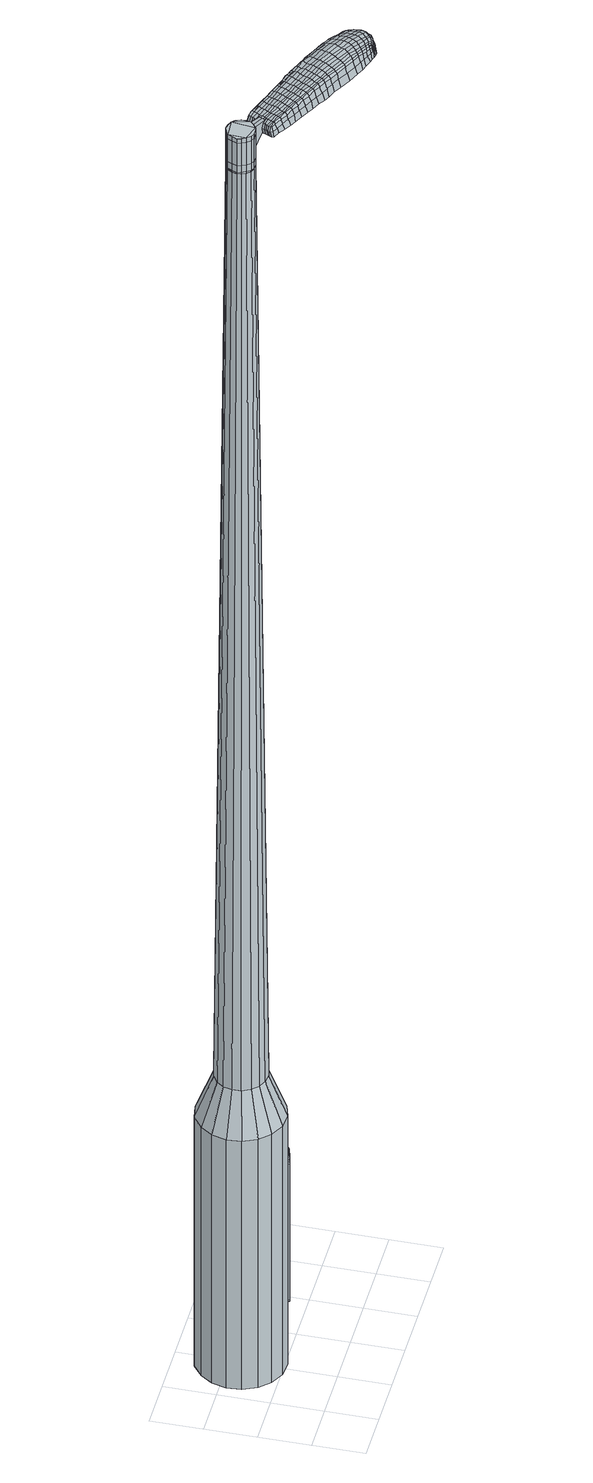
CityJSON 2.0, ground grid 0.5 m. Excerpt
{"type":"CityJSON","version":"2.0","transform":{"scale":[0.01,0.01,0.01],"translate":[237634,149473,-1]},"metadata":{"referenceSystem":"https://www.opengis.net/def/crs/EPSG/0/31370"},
"CityObjects":{
"object1":{"type":"GenericCityObject","attributes":{"cluster":996,"mean_distance_to_centroid":0.34,"new_centroid_x":237634.51,"new_centroid_y":149473.89,"mean_distance_to_camera":9.23,"H1":18.65,"H2":17.13,"Z_final":110.86,"cluster2":-1,"proj_x":237633.73,"proj_y":149475.52,"id_line":52232,"bearing_l":64.33,"distance":1.81,"orientation":"right","G_obj":334.33},"geometry":[{"type":"MultiSurface","lod":"2","boundaries":[[[0,1,2,3]],[[1,4,5,2]],[[4,6,7,5]],[[6,8,9,7]],[[8,10,11,9]],[[10,12,13,11]],[[12,14,15,13]],[[14,16,17,15]],[[16,18,19,17]],[[18,20,21,19]],[[20,22,23,21]],[[22,24,25,23]],[[24,26,27,25]],[[26,28,29,27]],[[28,30,31,29]],[[30,32,33,31]],[[32,34,35,33]],[[34,0,3,35]],[[36,37,38,39]],[[38,40,41,42]],[[41,43,42]],[[42,44,45,46]],[[45,47,46]],[[46,48,49,50]],[[49,51,50]],[[42,46,50,38]],[[50,52,39,38]],[[53,36,39]],[[2,5,7,35]],[[7,9,11,15]],[[11,13,15]],[[15,17,19,23]],[[19,21,23]],[[23,25,27,31]],[[27,29,31]],[[15,23,31,7]],[[31,33,35,7]],[[3,2,35]],[[1,0,54,55]],[[0,34,56,54]],[[34,32,57,56]],[[32,30,58,57]],[[30,28,59,58]],[[28,26,60,59]],[[26,24,61,60]],[[24,22,62,61]],[[22,20,63,62]],[[20,18,64,63]],[[18,16,65,64]],[[16,14,66,65]],[[14,12,67,66]],[[12,10,68,67]],[[10,8,69,68]],[[8,6,70,69]],[[6,4,71,70]],[[4,1,55,71]],[[55,54,72,73]],[[54,56,74,72]],[[56,57,75,74]],[[57,58,76,75]],[[58,59,77,76]],[[59,60,78,77]],[[60,61,79,78]],[[61,62,80,79]],[[62,63,81,80]],[[63,64,82,81]],[[64,65,83,82]],[[65,66,84,83]],[[66,67,85,84]],[[67,68,86,85]],[[68,69,87,86]],[[69,70,88,87]],[[70,71,89,88]],[[71,55,73,89]],[[90,91,92,73]],[[74,93,91,90]],[[94,95,93,74]],[[96,97,95,94]],[[98,99,97,96]],[[78,100,99,98]],[[101,102,100,78]],[[80,103,102,101]],[[104,105,103,80]],[[82,106,105,104]],[[107,108,106,82]],[[84,109,108,107]],[[85,110,109,84]],[[111,112,110,85]],[[113,114,112,111]],[[88,115,114,113]],[[89,116,115,88]],[[73,92,116,89]],[[117,118,119,120]],[[121,117,120,122]],[[123,121,122,124]],[[125,123,124,126]],[[127,125,126,128]],[[129,127,128,130]],[[131,129,130,132]],[[133,131,132,134]],[[135,133,134,136]],[[137,135,136,138]],[[139,137,138,140]],[[141,139,140,142]],[[143,141,142,144]],[[145,143,144,146]],[[147,145,146,148]],[[149,147,148,150]],[[72,90,73]],[[72,74,90]],[[75,94,74]],[[75,76,96,94]],[[76,77,98,96]],[[77,78,98]],[[79,101,78]],[[79,80,101]],[[81,104,80]],[[81,82,104]],[[83,107,82]],[[83,84,107]],[[86,111,85]],[[86,87,113,111]],[[87,88,113]],[[151,92,91]],[[152,114,115]],[[152,153,112,114]],[[153,110,112]],[[154,108,109]],[[154,106,108]],[[155,105,106]],[[155,103,105]],[[156,102,103]],[[156,100,102]],[[157,99,100]],[[157,158,97,99]],[[158,159,95,97]],[[159,93,95]],[[151,91,93]],[[39,52,149,160]],[[92,151,161,150]],[[53,39,160,118]],[[151,93,119,161]],[[36,53,118,117]],[[93,159,120,119]],[[37,36,117,121]],[[159,158,122,120]],[[38,37,121,123]],[[158,157,124,122]],[[40,38,123,125]],[[157,100,126,124]],[[41,40,125,127]],[[100,156,128,126]],[[43,41,127,129]],[[156,103,130,128]],[[42,43,129,131]],[[103,155,132,130]],[[44,42,131,133]],[[155,106,134,132]],[[45,44,133,135]],[[106,154,136,134]],[[47,45,135,137]],[[154,109,138,136]],[[46,47,137,139]],[[109,110,140,138]],[[48,46,139,141]],[[110,153,142,140]],[[49,48,141,143]],[[153,152,144,142]],[[51,49,143,145]],[[152,115,146,144]],[[50,51,145,147]],[[115,116,148,146]],[[52,50,147,149]],[[116,92,150,148]],[[149,150,162,163]],[[150,161,164,162]],[[161,119,165,164]],[[119,118,166,165]],[[118,160,167,166]],[[160,149,163,167]],[[168,169,170,171]],[[172,168,171,173]],[[168,172,174,175]],[[169,168,175,176]],[[177,178,179,180]],[[181,177,180,182]],[[177,181,183,184]],[[178,177,184,185]],[[186,187,188,189]],[[190,186,189,191]],[[186,190,192,193]],[[187,186,193,194]],[[195,196,197,198]],[[199,195,198,200]],[[195,199,201,202]],[[196,195,202,203]],[[204,205,206,207]],[[208,204,207,209]],[[204,208,210,211]],[[205,204,211,212]],[[213,214,215,216]],[[217,213,216,218]],[[213,217,219,220]],[[214,213,220,221]],[[222,223,224,225]],[[214,222,225,215]],[[222,214,221,226]],[[223,222,226,227]],[[228,229,230,231]],[[223,228,231,224]],[[228,223,227,232]],[[229,228,232,233]],[[234,172,173,235]],[[229,234,235,230]],[[234,229,233,236]],[[172,234,236,174]],[[237,238,239,240]],[[241,237,240,242]],[[237,241,243,244]],[[238,237,244,245]],[[246,247,248,249]],[[238,246,249,239]],[[246,238,245,250]],[[247,246,250,251]],[[252,253,254,255]],[[247,252,255,248]],[[252,247,251,256]],[[253,252,256,257]],[[258,259,260,261]],[[253,258,261,254]],[[258,253,257,262]],[[259,258,262,263]],[[264,169,176,265]],[[259,264,265,260]],[[264,259,263,266]],[[169,264,266,170]],[[267,268,269,270]],[[271,267,270,272]],[[267,271,273,274]],[[268,267,274,275]],[[276,277,278,279]],[[268,276,279,269]],[[276,268,275,280]],[[277,276,280,281]],[[282,283,284,285]],[[277,282,285,278]],[[282,277,281,286]],[[283,282,286,287]],[[288,181,182,289]],[[283,288,289,284]],[[288,283,287,290]],[[181,288,290,183]],[[291,292,293,294]],[[295,291,294,296]],[[291,295,297,298]],[[292,291,298,299]],[[300,301,302,303]],[[292,300,303,293]],[[300,292,299,304]],[[301,300,304,305]],[[306,307,308,309]],[[301,306,309,302]],[[306,301,305,310]],[[307,306,310,311]],[[312,313,314,315]],[[307,312,315,308]],[[312,307,311,316]],[[313,312,316,317]],[[318,178,185,319]],[[313,318,319,314]],[[318,313,317,320]],[[178,318,320,179]],[[321,207,206,322]],[[323,321,322,324]],[[321,323,325,326]],[[207,321,326,209]],[[327,323,324,328]],[[329,327,328,330]],[[327,329,331,332]],[[323,327,332,325]],[[333,329,330,334]],[[335,333,334,336]],[[333,335,337,338]],[[329,333,338,331]],[[339,335,336,340]],[[341,339,340,342]],[[339,341,343,344]],[[335,339,344,337]],[[345,341,342,346]],[[196,345,346,197]],[[345,196,203,347]],[[341,345,347,343]],[[348,349,194,193]],[[350,348,193,192]],[[348,350,351,352]],[[349,348,352,353]],[[354,355,353,352]],[[356,354,352,351]],[[354,356,357,358]],[[355,354,358,359]],[[360,361,359,358]],[[362,360,358,357]],[[360,362,363,364]],[[361,360,364,365]],[[366,367,365,364]],[[368,366,364,363]],[[366,368,201,199]],[[367,366,199,200]],[[369,370,371,372]],[[271,369,372,273]],[[369,271,272,373]],[[370,369,373,374]],[[375,190,191,376]],[[370,375,376,371]],[[375,370,374,377]],[[190,375,377,192]],[[378,379,380,381]],[[217,378,381,219]],[[378,217,218,382]],[[379,378,382,383]],[[384,385,386,387]],[[379,384,387,380]],[[384,379,383,388]],[[385,384,388,389]],[[390,187,194,391]],[[385,390,391,386]],[[390,385,389,392]],[[187,390,392,188]],[[393,394,395,396]],[[175,393,396,176]],[[393,175,174,397]],[[394,393,397,398]],[[399,400,401,402]],[[394,399,402,395]],[[399,394,398,403]],[[400,399,403,404]],[[405,198,197,406]],[[400,405,406,401]],[[405,400,404,407]],[[198,405,407,200]],[[408,409,410,411]],[[180,408,411,182]],[[408,180,179,412]],[[409,408,412,413]],[[414,202,201,415]],[[409,414,415,410]],[[414,409,413,416]],[[202,414,416,203]],[[417,418,419,420]],[[295,417,420,297]],[[417,295,296,421]],[[418,417,421,422]],[[423,208,209,424]],[[418,423,424,419]],[[423,418,422,425]],[[208,423,425,210]],[[426,427,428,429]],[[241,426,429,243]],[[426,241,242,430]],[[427,426,430,431]],[[432,433,434,435]],[[427,432,435,428]],[[432,427,431,436]],[[433,432,436,437]],[[438,205,212,439]],[[433,438,439,434]],[[438,433,437,440]],[[205,438,440,206]],[[441,442,431,430]],[[240,441,430,242]],[[441,240,239,443]],[[442,441,443,444]],[[445,446,437,436]],[[442,445,436,431]],[[445,442,444,447]],[[446,445,447,448]],[[449,322,206,440]],[[446,449,440,437]],[[449,446,448,450]],[[322,449,450,324]],[[451,452,453,454]],[[298,451,454,299]],[[451,298,297,420]],[[452,451,420,419]],[[455,326,325,456]],[[452,455,456,453]],[[455,452,419,424]],[[326,455,424,209]],[[457,458,444,443]],[[249,457,443,239]],[[457,249,248,459]],[[458,457,459,460]],[[461,462,448,447]],[[458,461,447,444]],[[461,458,460,463]],[[462,461,463,464]],[[465,328,324,450]],[[462,465,450,448]],[[465,462,464,466]],[[328,465,466,330]],[[467,468,469,470]],[[304,467,470,305]],[[467,304,299,454]],[[468,467,454,453]],[[471,332,331,472]],[[468,471,472,469]],[[471,468,453,456]],[[332,471,456,325]],[[473,474,460,459]],[[255,473,459,248]],[[473,255,254,475]],[[474,473,475,476]],[[477,478,464,463]],[[474,477,463,460]],[[477,474,476,479]],[[478,477,479,480]],[[481,334,330,466]],[[478,481,466,464]],[[481,478,480,482]],[[334,481,482,336]],[[483,484,485,486]],[[310,483,486,311]],[[483,310,305,470]],[[484,483,470,469]],[[487,338,337,488]],[[484,487,488,485]],[[487,484,469,472]],[[338,487,472,331]],[[489,490,476,475]],[[261,489,475,254]],[[489,261,260,491]],[[490,489,491,492]],[[493,494,480,479]],[[490,493,479,476]],[[493,490,492,495]],[[494,493,495,496]],[[497,340,336,482]],[[494,497,482,480]],[[497,494,496,498]],[[340,497,498,342]],[[499,500,501,502]],[[316,499,502,317]],[[499,316,311,486]],[[500,499,486,485]],[[503,344,343,504]],[[500,503,504,501]],[[503,500,485,488]],[[344,503,488,337]],[[505,506,492,491]],[[265,505,491,260]],[[505,265,176,396]],[[506,505,396,395]],[[507,508,496,495]],[[506,507,495,492]],[[507,506,395,402]],[[508,507,402,401]],[[509,346,342,498]],[[508,509,498,496]],[[509,508,401,406]],[[346,509,406,197]],[[510,511,413,412]],[[320,510,412,179]],[[510,320,317,502]],[[511,510,502,501]],[[512,347,203,416]],[[511,512,416,413]],[[512,511,501,504]],[[347,512,504,343]],[[513,514,374,373]],[[270,513,373,272]],[[513,270,269,515]],[[514,513,515,516]],[[517,350,192,377]],[[514,517,377,374]],[[517,514,516,518]],[[350,517,518,351]],[[519,520,521,522]],[[220,519,522,221]],[[519,220,219,381]],[[520,519,381,380]],[[523,524,525,526]],[[520,523,526,521]],[[523,520,380,387]],[[524,523,387,386]],[[527,349,353,528]],[[524,527,528,525]],[[527,524,386,391]],[[349,527,391,194]],[[529,530,516,515]],[[279,529,515,269]],[[529,279,278,531]],[[530,529,531,532]],[[533,356,351,518]],[[530,533,518,516]],[[533,530,532,534]],[[356,533,534,357]],[[535,536,537,538]],[[226,535,538,227]],[[535,226,221,522]],[[536,535,522,521]],[[539,540,541,542]],[[536,539,542,537]],[[539,536,521,526]],[[540,539,526,525]],[[543,355,359,544]],[[540,543,544,541]],[[543,540,525,528]],[[355,543,528,353]],[[545,546,532,531]],[[285,545,531,278]],[[545,285,284,547]],[[546,545,547,548]],[[549,362,357,534]],[[546,549,534,532]],[[549,546,548,550]],[[362,549,550,363]],[[551,552,553,554]],[[232,551,554,233]],[[551,232,227,538]],[[552,551,538,537]],[[555,556,557,558]],[[552,555,558,553]],[[555,552,537,542]],[[556,555,542,541]],[[559,361,365,560]],[[556,559,560,557]],[[559,556,541,544]],[[361,559,544,359]],[[561,562,548,547]],[[289,561,547,284]],[[561,289,182,411]],[[562,561,411,410]],[[563,368,363,550]],[[562,563,550,548]],[[563,562,410,415]],[[368,563,415,201]],[[564,565,398,397]],[[236,564,397,174]],[[564,236,233,554]],[[565,564,554,553]],[[566,567,404,403]],[[565,566,403,398]],[[566,565,553,558]],[[567,566,558,557]],[[568,367,200,407]],[[567,568,407,404]],[[568,567,557,560]],[[367,568,560,365]],[[569,570,571,572]],[[572,571,573,574]],[[575,573,571,576]],[[576,571,570,577]],[[578,579,580,581]],[[581,580,582,583]],[[584,582,580,585]],[[585,580,579,586]],[[587,588,589,590]],[[590,589,591,592]],[[593,591,589,594]],[[594,589,588,595]],[[596,597,598,599]],[[599,598,600,601]],[[602,600,598,603]],[[603,598,597,604]],[[605,606,607,608]],[[608,607,609,610]],[[611,609,607,612]],[[612,607,606,613]],[[614,615,616,617]],[[617,616,618,619]],[[620,618,616,621]],[[621,616,615,622]],[[623,624,625,626]],[[626,625,615,614]],[[622,615,625,627]],[[627,625,624,628]],[[629,630,631,632]],[[632,631,624,623]],[[628,624,631,633]],[[633,631,630,634]],[[574,573,635,636]],[[636,635,630,629]],[[634,630,635,637]],[[637,635,573,575]],[[638,639,640,641]],[[641,640,642,643]],[[644,642,640,645]],[[645,640,639,646]],[[647,648,649,650]],[[650,649,639,638]],[[646,639,649,651]],[[651,649,648,652]],[[653,654,655,656]],[[656,655,648,647]],[[652,648,655,657]],[[657,655,654,658]],[[659,660,661,662]],[[662,661,654,653]],[[658,654,661,663]],[[663,661,660,664]],[[577,570,665,666]],[[666,665,660,659]],[[664,660,665,667]],[[667,665,570,569]],[[668,669,670,671]],[[671,670,672,673]],[[674,672,670,675]],[[675,670,669,676]],[[677,678,679,680]],[[680,679,669,668]],[[676,669,679,681]],[[681,679,678,682]],[[683,684,685,686]],[[686,685,678,677]],[[682,678,685,687]],[[687,685,684,688]],[[583,582,689,690]],[[690,689,684,683]],[[688,684,689,691]],[[691,689,582,584]],[[692,693,694,695]],[[695,694,696,697]],[[698,696,694,699]],[[699,694,693,700]],[[701,702,703,704]],[[704,703,693,692]],[[700,693,703,705]],[[705,703,702,706]],[[707,708,709,710]],[[710,709,702,701]],[[706,702,709,711]],[[711,709,708,712]],[[713,714,715,716]],[[716,715,708,707]],[[712,708,715,717]],[[717,715,714,718]],[[586,579,719,720]],[[720,719,714,713]],[[718,714,719,721]],[[721,719,579,578]],[[605,608,722,723]],[[723,722,724,725]],[[726,724,722,727]],[[727,722,608,610]],[[725,724,728,729]],[[729,728,730,731]],[[732,730,728,733]],[[733,728,724,726]],[[731,730,734,735]],[[735,734,736,737]],[[738,736,734,739]],[[739,734,730,732]],[[737,736,740,741]],[[741,740,742,743]],[[744,742,740,745]],[[745,740,736,738]],[[743,742,746,747]],[[747,746,597,596]],[[604,597,746,748]],[[748,746,742,744]],[[595,749,750,594]],[[594,750,751,593]],[[752,751,750,753]],[[753,750,749,754]],[[754,755,756,753]],[[753,756,757,752]],[[758,757,756,759]],[[759,756,755,760]],[[760,761,762,759]],[[759,762,763,758]],[[764,763,762,765]],[[765,762,761,766]],[[766,767,768,765]],[[765,768,769,764]],[[602,769,768,600]],[[600,768,767,601]],[[770,771,772,773]],[[773,772,672,674]],[[673,672,772,774]],[[774,772,771,775]],[[592,591,776,777]],[[777,776,771,770]],[[775,771,776,778]],[[778,776,591,593]],[[779,780,781,782]],[[782,781,618,620]],[[619,618,781,783]],[[783,781,780,784]],[[785,786,787,788]],[[788,787,780,779]],[[784,780,787,789]],[[789,787,786,790]],[[595,588,791,792]],[[792,791,786,785]],[[790,786,791,793]],[[793,791,588,587]],[[794,795,796,797]],[[797,796,576,577]],[[575,576,796,798]],[[798,796,795,799]],[[800,801,802,803]],[[803,802,795,794]],[[799,795,802,804]],[[804,802,801,805]],[[596,599,806,807]],[[807,806,801,800]],[[805,801,806,808]],[[808,806,599,601]],[[809,810,811,812]],[[812,811,581,583]],[[578,581,811,813]],[[813,811,810,814]],[[602,603,815,816]],[[816,815,810,809]],[[814,810,815,817]],[[817,815,603,604]],[[818,819,696,820]],[[820,696,698]],[[697,696,819,821]],[[610,609,822,823]],[[823,822,819,818]],[[821,819,822,824]],[[824,822,609,611]],[[825,826,642,827]],[[827,642,644]],[[643,642,828]],[[828,642,826,829]],[[830,831,832,833]],[[833,832,826,825]],[[829,826,832,834]],[[834,832,831,835]],[[613,606,836,837]],[[837,836,831,830]],[[835,831,836,838]],[[838,836,606,605]],[[829,839,840,828]],[[828,840,641,643]],[[638,641,840,841]],[[841,840,839,842]],[[835,843,844,834]],[[834,844,839,829]],[[842,839,844,845]],[[845,844,843,846]],[[605,723,847,838]],[[838,847,843,835]],[[846,843,847,848]],[[848,847,723,725]],[[849,850,851]],[[851,850,699,700]],[[698,699,850,820]],[[820,850,818]],[[726,727,852,853]],[[853,852,850,849]],[[818,850,852,823]],[[823,852,727,610]],[[842,854,855,841]],[[841,855,650,638]],[[647,650,855,856]],[[856,855,854,857]],[[846,858,859,845]],[[845,859,854,842]],[[857,854,859,860]],[[860,859,858,861]],[[725,729,862,848]],[[848,862,858,846]],[[861,858,862,863]],[[863,862,729,731]],[[864,865,866,867]],[[867,866,705,706]],[[700,705,866,851]],[[851,866,865,849]],[[732,733,868,869]],[[869,868,865,864]],[[849,865,868,853]],[[853,868,733,726]],[[857,870,871,856]],[[856,871,656,647]],[[653,656,871,872]],[[872,871,870,873]],[[861,874,875,860]],[[860,875,870,857]],[[873,870,875,876]],[[876,875,874,877]],[[731,735,878,863]],[[863,878,874,861]],[[877,874,878,879]],[[879,878,735,737]],[[880,881,882,883]],[[883,882,711,712]],[[706,711,882,867]],[[867,882,881,864]],[[738,739,884,885]],[[885,884,881,880]],[[864,881,884,869]],[[869,884,739,732]],[[873,886,887,872]],[[872,887,662,653]],[[659,662,887,888]],[[888,887,886,889]],[[877,890,891,876]],[[876,891,886,873]],[[889,886,891,892]],[[892,891,890,893]],[[737,741,894,879]],[[879,894,890,877]],[[893,890,894,895]],[[895,894,741,743]],[[896,897,898,899]],[[899,898,717,718]],[[712,717,898,883]],[[883,898,897,880]],[[744,745,900,901]],[[901,900,897,896]],[[880,897,900,885]],[[885,900,745,738]],[[889,902,903,888]],[[888,903,666,659]],[[577,666,903,797]],[[797,903,902,794]],[[893,904,905,892]],[[892,905,902,889]],[[794,902,905,803]],[[803,905,904,800]],[[743,747,906,895]],[[895,906,904,893]],[[800,904,906,807]],[[807,906,747,596]],[[814,907,908,813]],[[813,908,721,578]],[[718,721,908,899]],[[899,908,907,896]],[[604,748,909,817]],[[817,909,907,814]],[[896,907,909,901]],[[901,909,748,744]],[[775,910,911,774]],[[774,911,671,673]],[[668,671,911,912]],[[912,911,910,913]],[[593,751,914,778]],[[778,914,910,775]],[[913,910,914,915]],[[915,914,751,752]],[[916,917,918,919]],[[919,918,621,622]],[[620,621,918,782]],[[782,918,917,779]],[[920,921,922,923]],[[923,922,917,916]],[[779,917,922,788]],[[788,922,921,785]],[[754,749,924,925]],[[925,924,921,920]],[[785,921,924,792]],[[792,924,749,595]],[[913,926,927,912]],[[912,927,680,668]],[[677,680,927,928]],[[928,927,926,929]],[[752,757,930,915]],[[915,930,926,913]],[[929,926,930,931]],[[931,930,757,758]],[[932,933,934,935]],[[935,934,627,628]],[[622,627,934,919]],[[919,934,933,916]],[[936,937,938,939]],[[939,938,933,932]],[[916,933,938,923]],[[923,938,937,920]],[[760,755,940,941]],[[941,940,937,936]],[[920,937,940,925]],[[925,940,755,754]],[[929,942,943,928]],[[928,943,686,677]],[[683,686,943,944]],[[944,943,942,945]],[[758,763,946,931]],[[931,946,942,929]],[[945,942,946,947]],[[947,946,763,764]],[[948,949,950,951]],[[951,950,633,634]],[[628,633,950,935]],[[935,950,949,932]],[[952,953,954,955]],[[955,954,949,948]],[[932,949,954,939]],[[939,954,953,936]],[[766,761,956,957]],[[957,956,953,952]],[[936,953,956,941]],[[941,956,761,760]],[[945,958,959,944]],[[944,959,690,683]],[[583,690,959,812]],[[812,959,958,809]],[[764,769,960,947]],[[947,960,958,945]],[[809,958,960,816]],[[816,960,769,602]],[[799,961,962,798]],[[798,962,637,575]],[[634,637,962,951]],[[951,962,961,948]],[[805,963,964,804]],[[804,964,961,799]],[[948,961,964,955]],[[955,964,963,952]],[[601,767,965,808]],[[808,965,963,805]],[[952,963,965,957]],[[957,965,767,766]],[[569,572,171,170]],[[572,574,173,171]],[[584,585,184,183]],[[585,586,185,184]],[[587,590,189,188]],[[590,592,191,189]],[[611,612,211,210]],[[612,613,212,211]],[[614,617,216,215]],[[617,619,218,216]],[[623,626,225,224]],[[626,614,215,225]],[[629,632,231,230]],[[632,623,224,231]],[[574,636,235,173]],[[636,629,230,235]],[[644,645,244,243]],[[645,646,245,244]],[[646,651,250,245]],[[651,652,251,250]],[[652,657,256,251]],[[657,658,257,256]],[[658,663,262,257]],[[663,664,263,262]],[[664,667,266,263]],[[667,569,170,266]],[[674,675,274,273]],[[675,676,275,274]],[[676,681,280,275]],[[681,682,281,280]],[[682,687,286,281]],[[687,688,287,286]],[[688,691,290,287]],[[691,584,183,290]],[[692,695,294,293]],[[695,697,296,294]],[[701,704,303,302]],[[704,692,293,303]],[[707,710,309,308]],[[710,701,302,309]],[[713,716,315,314]],[[716,707,308,315]],[[586,720,319,185]],[[720,713,314,319]],[[770,773,372,371]],[[773,674,273,372]],[[592,777,376,191]],[[777,770,371,376]],[[619,783,382,218]],[[783,784,383,382]],[[784,789,388,383]],[[789,790,389,388]],[[790,793,392,389]],[[793,587,188,392]],[[697,421,296]],[[697,821,422,421]],[[821,824,425,422]],[[824,611,210,425]],[[825,827,429,428]],[[827,644,243,429]],[[830,833,435,434]],[[833,825,428,435]],[[613,837,439,212]],[[837,830,434,439]],[[966,967,968,969]],[[970,971,969,968]],[[972,973,974,975]],[[976,977,978,979]],[[967,980,981,968]],[[982,970,968,981]],[[983,972,975,984]],[[985,986,977,976]],[[980,987,988,981]],[[988,989,982,981]],[[990,983,984,991]],[[992,986,985,993]],[[987,994,995,988]],[[995,996,989,988]],[[997,990,991,998]],[[999,992,993,1000]],[[1001,1002,1003,1004]],[[1005,1006,1002,1001]],[[1005,1007,1008,1006]],[[1007,1009,1010,1008]],[[1011,1012,1013,1014]],[[1015,1016,1012,1011]],[[1017,1018,1016,1015]],[[1019,1020,1018,1017]],[[1014,1003,1002,1011]],[[1011,1002,1006,1015]],[[1006,1008,1017,1015]],[[1008,1010,1019,1017]],[[975,974,971,970]],[[984,975,970,982]],[[989,991,984,982]],[[996,998,991,989]],[[976,979,973,972]],[[985,976,972,983]],[[993,985,983,990]],[[1000,993,990,997]],[[977,1001,1004,978]],[[986,1005,1001,977]],[[1007,1005,986,992]],[[1009,1007,992,999]],[[1021,1022,1023,1024]],[[1023,1025,1026,1027]],[[1023,1027,1028,1029]],[[1023,1029,1024]],[[1030,1021,1024,1031]],[[1032,1031,1024,1033]],[[1034,1033,1024]],[[1035,1023,1022,1036]],[[1037,1035,1036,1038]],[[1039,1037,1038,1040]],[[1041,1039,1040,1042]],[[1043,1041,1042,1044]],[[1044,1045,1046,1047]],[[1044,1047,1048,1049]],[[1044,1049,1050,1051]],[[1050,1052,1053,1054]],[[1050,1054,1055,1056]],[[1050,1056,1051]],[[1044,1051,1043]],[[1057,1058,1022,1021]],[[1059,1060,1025,1023]],[[1061,1062,1034,1024]],[[1058,1063,1036,1022]],[[1064,1059,1023,1035]],[[1063,1065,1038,1036]],[[1066,1064,1035,1037]],[[1065,1067,1040,1038]],[[1068,1066,1037,1039]],[[1067,1069,1042,1040]],[[1070,1068,1039,1041]],[[1069,1071,1044,1042]],[[1072,1070,1041,1043]],[[1071,1073,1045,1044]],[[1074,1075,1052,1050]],[[1076,1072,1043,1051]],[[1046,1045,1073,1077]],[[1047,1046,1077,1078]],[[1048,1047,1078,1079]],[[1049,1048,1079,1080]],[[1050,1049,1080,1074]],[[1081,1057,1021,1030]],[[1082,1081,1030,1031]],[[1083,1082,1031,1032]],[[1084,1083,1032,1033]],[[1062,1084,1033,1034]],[[1026,1025,1060,1085]],[[1053,1052,1075,1086]],[[1027,1026,1085,1087]],[[1028,1027,1087,1088]],[[1029,1028,1088,1089]],[[1024,1029,1089,1061]],[[1054,1053,1086,1090]],[[1055,1054,1090,1091]],[[1056,1055,1091,1092]],[[1051,1056,1092,1076]]]}]}
},
"vertices":[
[92,72,384],[83,60,384],[83,60,96],[92,72,96],[71,52,384],[71,52,96],[57,48,384],[57,48,96],[42,49,384],[42,49,96],[29,56,384],[29,56,96],[19,66,384],[19,66,96],[13,80,384],[13,80,96],[12,94,384],[12,94,96],[16,108,384],[16,108,96],[24,120,384],[24,120,96],[36,129,384],[36,129,96],[51,132,384],[51,132,96],[65,131,384],[65,131,96],[78,125,384],[78,125,96],[89,114,384],[89,114,96],[95,101,384],[95,101,96],[96,86,384],[96,86,96],[67,93,1524],[65,98,1524],[62,101,1524],[66,84,1524],[57,103,1524],[53,104,1524],[44,100,1524],[48,102,1524],[42,96,1524],[40,91,1524],[43,83,1524],[41,87,1524],[46,79,1524],[50,77,1524],[59,78,1524],[55,77,1524],[63,81,1524],[67,89,1524],[76,79,429],[71,72,429],[79,88,429],[78,96,429],[75,104,429],[68,111,429],[61,114,429],[52,115,429],[43,113,429],[36,108,429],[31,101,429],[29,93,429],[29,84,429],[33,76,429],[39,70,429],[47,66,429],[56,65,429],[64,67,429],[66,84,1483],[63,81,1483],[67,89,1483],[67,93,1483],[65,98,1483],[62,101,1483],[57,103,1483],[53,104,1483],[48,102,1483],[44,100,1483],[42,96,1483],[40,91,1483],[41,87,1483],[43,83,1483],[46,79,1483],[50,77,1483],[55,77,1483],[59,78,1483],[65,85,1483],[65,85,1485],[63,81,1485],[67,89,1485],[66,93,1483],[66,93,1485],[64,97,1483],[64,97,1485],[61,101,1483],[61,101,1485],[57,103,1485],[53,103,1483],[53,103,1485],[48,102,1485],[45,99,1483],[45,99,1485],[42,96,1485],[41,91,1483],[41,91,1485],[41,87,1485],[43,83,1485],[46,80,1483],[46,80,1485],[50,78,1483],[50,78,1485],[55,77,1485],[59,78,1485],[67,93,1519],[67,89,1519],[67,89,1493],[67,93,1493],[65,98,1519],[65,98,1493],[62,101,1519],[62,101,1493],[57,103,1519],[57,103,1493],[53,104,1519],[53,104,1493],[48,102,1519],[48,102,1493],[44,100,1519],[44,100,1493],[42,96,1519],[42,96,1493],[40,91,1519],[40,91,1493],[41,87,1519],[41,87,1493],[43,83,1519],[43,83,1493],[46,79,1519],[46,79,1493],[50,77,1519],[50,77,1493],[55,77,1519],[55,77,1493],[59,78,1519],[59,78,1493],[63,81,1519],[63,81,1493],[66,84,1485],[50,77,1485],[46,79,1485],[40,91,1485],[44,100,1485],[53,104,1485],[62,101,1485],[65,98,1485],[67,93,1485],[66,84,1519],[66,84,1493],[81,73,1513],[81,73,1518],[83,76,1513],[84,79,1513],[84,79,1518],[83,76,1518],[141,27,1519],[135,30,1518],[135,28,1509],[142,25,1510],[149,23,1519],[149,21,1510],[148,24,1526],[141,28,1525],[135,32,1525],[158,61,1519],[151,64,1518],[150,63,1525],[156,60,1525],[166,58,1519],[164,57,1526],[168,58,1510],[160,62,1510],[153,65,1509],[216,14,1519],[215,10,1519],[216,10,1513],[217,13,1513],[217,18,1519],[218,17,1513],[216,18,1524],[215,14,1524],[213,11,1524],[150,46,1530],[143,49,1529],[142,46,1529],[148,43,1530],[158,42,1531],[156,39,1531],[159,45,1530],[151,49,1530],[145,52,1529],[77,80,1512],[76,78,1512],[77,77,1517],[78,80,1517],[78,83,1512],[79,82,1517],[79,83,1506],[78,80,1506],[76,77,1506],[195,2,1519],[192,3,1519],[192,2,1512],[195,1,1512],[197,2,1518],[198,0,1512],[197,3,1522],[195,3,1523],[192,4,1524],[187,5,1519],[182,7,1519],[182,5,1512],[188,3,1512],[187,6,1524],[182,8,1525],[177,9,1519],[169,12,1519],[170,10,1511],[177,7,1511],[177,11,1526],[169,14,1526],[159,17,1519],[160,15,1510],[159,19,1526],[76,62,1513],[83,59,1513],[83,60,1518],[76,64,1517],[72,65,1512],[73,66,1516],[72,64,1506],[77,61,1507],[83,57,1507],[90,55,1514],[96,51,1515],[96,53,1520],[89,56,1519],[90,53,1507],[96,50,1507],[103,48,1515],[109,44,1516],[109,46,1522],[102,49,1521],[103,46,1508],[110,42,1508],[116,40,1517],[122,37,1517],[122,39,1524],[115,42,1523],[116,39,1508],[123,35,1509],[128,33,1518],[128,35,1524],[129,31,1509],[211,34,1519],[208,36,1519],[208,35,1524],[210,33,1523],[213,32,1518],[212,32,1522],[214,33,1512],[213,35,1512],[210,37,1512],[204,38,1519],[199,41,1519],[198,40,1525],[203,37,1524],[206,39,1512],[201,42,1512],[194,44,1519],[187,48,1519],[186,47,1526],[193,43,1526],[196,45,1511],[189,48,1511],[176,53,1519],[175,52,1526],[178,53,1510],[90,90,1513],[97,87,1513],[98,87,1507],[91,90,1507],[84,91,1512],[85,92,1506],[85,90,1516],[89,89,1517],[95,86,1518],[104,84,1514],[111,81,1515],[112,82,1507],[105,84,1507],[102,83,1519],[109,80,1520],[117,78,1515],[124,75,1516],[126,76,1508],[119,79,1508],[116,77,1521],[123,74,1522],[131,72,1517],[138,70,1517],[140,70,1509],[133,73,1508],[130,71,1523],[137,69,1524],[145,67,1518],[147,68,1509],[143,66,1524],[83,77,1519],[82,75,1519],[89,74,1520],[88,72,1520],[91,77,1520],[84,80,1519],[96,71,1522],[95,69,1522],[103,68,1523],[102,65,1523],[104,71,1523],[98,74,1521],[110,65,1524],[108,62,1524],[116,61,1525],[115,59,1525],[118,64,1525],[111,67,1524],[123,58,1526],[122,56,1526],[130,55,1527],[128,52,1527],[131,58,1527],[124,61,1526],[136,52,1528],[135,49,1528],[138,55,1528],[212,16,1527],[211,12,1527],[213,20,1526],[209,22,1527],[208,18,1528],[207,14,1528],[202,20,1529],[201,17,1529],[204,24,1528],[197,27,1530],[196,24,1530],[194,20,1530],[189,27,1531],[188,23,1531],[191,31,1530],[183,34,1531],[181,31,1531],[179,27,1531],[170,36,1531],[168,33,1531],[171,40,1531],[215,31,1518],[216,28,1519],[217,28,1513],[216,31,1513],[213,30,1523],[214,28,1523],[217,23,1519],[218,23,1513],[215,23,1524],[200,2,1518],[202,2,1518],[201,3,1523],[199,3,1523],[200,0,1513],[203,1,1513],[206,3,1519],[209,5,1519],[208,6,1524],[205,4,1523],[206,2,1513],[210,4,1513],[212,7,1519],[211,8,1524],[213,7,1513],[141,30,1528],[142,32,1528],[136,35,1528],[135,33,1527],[149,26,1528],[150,27,1529],[144,34,1529],[145,37,1530],[139,40,1529],[137,37,1528],[152,30,1529],[153,33,1530],[147,40,1530],[140,43,1529],[155,36,1531],[155,59,1528],[155,57,1529],[163,53,1529],[163,55,1528],[149,62,1527],[148,60,1528],[153,53,1529],[161,49,1530],[146,56,1528],[82,91,1512],[81,89,1512],[82,88,1517],[83,90,1517],[83,92,1506],[82,90,1506],[80,86,1512],[81,86,1517],[81,86,1506],[70,67,1512],[71,69,1512],[72,68,1506],[71,66,1506],[72,67,1517],[72,69,1517],[72,71,1512],[73,73,1512],[74,72,1506],[73,70,1506],[73,71,1517],[75,73,1517],[74,76,1512],[75,75,1506],[76,75,1517],[77,65,1519],[77,66,1519],[83,61,1520],[84,63,1520],[78,68,1519],[79,71,1519],[85,65,1520],[86,67,1520],[80,73,1519],[87,70,1520],[88,88,1519],[87,86,1519],[94,83,1520],[95,85,1520],[86,83,1519],[92,80,1520],[90,58,1521],[90,59,1521],[96,54,1522],[97,56,1522],[91,61,1521],[93,64,1521],[98,58,1522],[99,60,1523],[94,66,1522],[100,63,1523],[102,82,1521],[101,80,1521],[107,77,1522],[108,79,1522],[99,77,1521],[106,74,1522],[103,51,1523],[104,52,1523],[109,47,1524],[110,49,1524],[105,54,1523],[106,57,1524],[111,51,1525],[112,54,1525],[107,60,1524],[114,56,1525],[115,76,1523],[114,74,1523],[121,71,1524],[122,73,1524],[113,71,1524],[119,68,1525],[116,44,1525],[117,45,1525],[122,40,1526],[123,42,1526],[118,48,1526],[119,50,1526],[124,44,1527],[126,47,1527],[120,53,1526],[127,50,1527],[129,70,1525],[128,68,1525],[135,65,1526],[136,67,1526],[126,65,1526],[133,62,1527],[129,37,1527],[130,38,1527],[131,41,1527],[132,43,1528],[134,46,1528],[142,65,1527],[141,62,1527],[140,59,1528],[211,31,1525],[212,29,1525],[208,33,1526],[209,31,1526],[213,24,1526],[209,26,1527],[197,4,1525],[199,4,1525],[196,6,1526],[193,5,1525],[202,5,1525],[206,7,1526],[202,9,1527],[199,7,1526],[208,9,1526],[204,11,1527],[203,36,1526],[204,33,1527],[198,39,1527],[198,36,1528],[204,29,1528],[198,32,1529],[189,7,1526],[191,8,1527],[185,10,1528],[183,9,1527],[193,9,1527],[196,11,1528],[190,14,1529],[187,12,1528],[199,14,1528],[192,17,1530],[192,42,1528],[192,39,1529],[185,45,1528],[185,43,1529],[192,35,1529],[184,39,1530],[177,12,1528],[179,13,1528],[172,17,1529],[170,15,1528],[181,15,1529],[184,17,1530],[176,21,1530],[174,19,1530],[186,20,1530],[178,24,1531],[174,50,1529],[174,48,1529],[173,44,1530],[160,20,1528],[161,22,1529],[163,24,1530],[164,27,1530],[166,30,1531],[136,30,1509],[136,32,1518],[142,28,1518],[142,26,1509],[150,24,1519],[150,22,1510],[149,26,1525],[142,30,1525],[136,33,1525],[149,61,1525],[151,62,1518],[157,59,1518],[156,58,1525],[165,56,1519],[164,55,1525],[167,57,1510],[159,60,1509],[152,63,1509],[214,11,1513],[213,11,1519],[214,14,1519],[215,14,1513],[215,18,1519],[216,18,1513],[214,18,1524],[213,15,1524],[212,12,1524],[142,46,1528],[143,48,1528],[150,45,1529],[149,43,1529],[158,41,1529],[157,39,1529],[160,45,1529],[151,49,1529],[145,52,1528],[78,77,1516],[78,77,1512],[79,79,1512],[80,79,1516],[80,82,1512],[81,81,1516],[81,82,1506],[80,79,1506],[78,77,1506],[193,3,1512],[192,5,1519],[195,4,1518],[196,2,1512],[197,4,1518],[198,2,1512],[197,5,1522],[196,5,1523],[193,6,1523],[183,7,1512],[183,9,1519],[188,7,1519],[188,5,1512],[188,8,1524],[183,10,1525],[171,12,1511],[170,14,1519],[177,11,1519],[178,9,1511],[177,12,1525],[170,16,1526],[160,19,1519],[161,17,1510],[160,21,1526],[84,62,1518],[84,60,1513],[77,64,1513],[77,65,1517],[73,67,1512],[74,67,1515],[74,65,1506],[78,63,1506],[84,59,1507],[97,54,1520],[97,53,1514],[91,57,1514],[90,58,1519],[91,55,1507],[98,51,1507],[110,47,1522],[110,46,1516],[104,49,1515],[104,51,1521],[104,48,1508],[111,44,1508],[123,40,1523],[123,39,1517],[117,42,1516],[116,44,1522],[117,40,1508],[124,37,1508],[129,35,1517],[129,37,1524],[130,33,1509],[206,33,1523],[207,34,1519],[210,32,1518],[209,32,1523],[212,31,1518],[211,31,1522],[213,32,1512],[211,33,1512],[209,35,1512],[197,39,1525],[198,40,1519],[203,37,1519],[202,36,1524],[205,37,1512],[200,40,1512],[185,45,1526],[186,46,1519],[193,42,1519],[192,41,1525],[195,43,1511],[188,47,1511],[176,51,1519],[174,50,1526],[177,52,1510],[97,85,1507],[96,85,1513],[89,88,1513],[90,88,1506],[84,89,1512],[85,90,1506],[85,88,1515],[88,87,1517],[95,84,1518],[111,80,1507],[110,79,1514],[103,82,1514],[104,83,1507],[102,81,1519],[109,78,1520],[125,74,1508],[124,73,1516],[117,76,1515],[118,77,1508],[116,75,1521],[122,73,1522],[139,69,1508],[137,68,1517],[131,71,1516],[132,71,1508],[129,70,1522],[136,67,1523],[144,65,1517],[146,66,1509],[143,64,1524],[84,77,1518],[82,75,1518],[90,74,1519],[89,72,1519],[91,77,1519],[85,80,1518],[97,71,1520],[96,68,1520],[103,68,1521],[102,65,1521],[105,70,1521],[98,73,1520],[110,64,1523],[109,62,1523],[117,61,1524],[116,59,1524],[118,64,1524],[111,67,1523],[123,58,1525],[122,55,1525],[130,55,1526],[129,52,1526],[132,58,1526],[125,61,1525],[137,52,1527],[135,49,1527],[138,55,1527],[210,13,1526],[211,16,1526],[212,20,1525],[208,21,1526],[207,18,1526],[206,15,1526],[200,17,1528],[202,20,1528],[203,24,1527],[197,27,1528],[195,24,1529],[194,21,1529],[187,24,1530],[189,27,1530],[190,30,1529],[182,34,1530],[181,31,1530],[179,27,1530],[168,33,1530],[170,36,1530],[171,39,1530],[215,28,1513],[214,27,1518],[213,30,1518],[214,30,1512],[211,30,1523],[212,27,1523],[215,23,1519],[216,23,1513],[213,23,1523],[201,5,1523],[202,4,1518],[199,4,1518],[199,5,1523],[200,2,1512],[202,3,1512],[207,7,1523],[208,7,1519],[205,5,1519],[204,6,1523],[205,4,1513],[209,6,1513],[211,9,1519],[210,10,1524],[212,8,1513],[136,35,1527],[143,32,1527],[142,31,1527],[136,34,1526],[150,27,1527],[150,28,1528],[139,40,1528],[146,37,1528],[144,34,1528],[138,38,1527],[152,30,1528],[154,33,1529],[147,40,1529],[141,43,1528],[155,36,1529],[163,53,1528],[155,56,1527],[155,58,1527],[163,54,1527],[149,60,1526],[148,59,1527],[153,53,1528],[161,49,1528],[147,55,1527],[84,87,1516],[83,88,1512],[84,89,1516],[84,89,1506],[82,85,1512],[82,85,1516],[83,85,1506],[74,67,1506],[73,68,1512],[73,66,1506],[74,67,1516],[74,68,1516],[76,71,1506],[75,72,1512],[74,70,1512],[75,69,1506],[75,70,1516],[76,72,1516],[76,75,1512],[77,74,1506],[77,74,1516],[78,66,1518],[78,65,1518],[84,62,1519],[84,63,1519],[80,70,1518],[79,68,1518],[85,65,1519],[87,67,1519],[81,72,1518],[88,69,1519],[94,83,1519],[88,86,1518],[95,84,1519],[86,83,1518],[93,80,1519],[91,59,1520],[91,58,1520],[97,55,1521],[98,56,1521],[93,64,1520],[92,61,1520],[99,58,1521],[100,60,1521],[94,66,1520],[101,63,1521],[108,77,1521],[101,80,1520],[102,81,1520],[108,78,1521],[100,77,1520],[106,74,1521],[104,52,1522],[104,51,1522],[110,48,1523],[111,49,1523],[107,57,1522],[105,54,1522],[112,51,1523],[113,54,1524],[108,59,1523],[114,56,1524],[121,71,1523],[115,74,1522],[115,75,1522],[122,72,1523],[113,71,1522],[120,67,1523],[117,45,1524],[117,44,1524],[123,41,1525],[124,42,1525],[120,50,1525],[118,48,1524],[125,44,1525],[126,47,1526],[121,53,1525],[128,50,1526],[135,65,1525],[128,68,1524],[129,69,1524],[135,66,1525],[127,64,1524],[133,61,1525],[130,39,1526],[130,38,1526],[133,44,1527],[131,41,1526],[134,46,1527],[142,62,1526],[142,63,1526],[140,58,1526],[210,28,1524],[210,31,1524],[207,32,1525],[208,30,1525],[211,24,1525],[208,26,1525],[196,7,1525],[199,6,1524],[197,6,1524],[194,7,1525],[201,10,1526],[205,8,1525],[202,7,1524],[198,8,1525],[207,10,1525],[204,12,1526],[203,33,1526],[202,35,1526],[197,38,1526],[197,36,1527],[203,29,1526],[197,32,1527],[185,11,1527],[191,9,1526],[189,9,1526],[183,11,1526],[190,15,1528],[196,12,1527],[193,10,1526],[187,13,1527],[198,15,1527],[192,18,1528],[192,39,1527],[192,41,1527],[184,44,1527],[184,42,1528],[191,35,1528],[183,38,1529],[172,17,1528],[179,14,1527],[178,13,1527],[171,17,1527],[176,22,1529],[184,18,1529],[181,16,1528],[174,19,1528],[186,21,1529],[178,25,1530],[174,47,1528],[174,49,1528],[172,44,1529],[161,23,1528],[160,22,1528],[165,27,1529],[163,25,1529],[166,30,1530],[73,66,1508],[76,72,1508],[105,56,1509],[101,49,1509],[124,47,1510],[120,39,1510],[159,29,1512],[155,20,1512],[139,28,1511],[143,37,1511],[176,21,1513],[188,16,1514],[184,8,1514],[172,13,1513],[79,78,1508],[108,64,1509],[128,54,1510],[163,37,1512],[147,45,1511],[180,29,1513],[192,23,1514],[82,84,1508],[112,71,1509],[131,62,1510],[167,46,1512],[151,53,1511],[196,31,1514],[184,38,1513],[85,90,1508],[115,78,1509],[135,70,1510],[171,54,1512],[155,62,1511],[199,39,1514],[188,46,1513],[200,10,1514],[205,9,1514],[202,3,1514],[197,3,1514],[204,18,1514],[208,16,1514],[207,25,1514],[211,22,1514],[211,33,1514],[214,28,1514],[210,10,1515],[215,11,1515],[214,10,1515],[209,6,1515],[212,14,1515],[215,12,1515],[214,18,1515],[216,13,1515],[216,21,1515],[216,14,1515],[88,117,334],[91,114,334],[91,114,165],[81,124,171],[88,117,165],[85,120,165],[83,122,166],[82,123,167],[81,124,169],[85,120,334],[83,122,333],[82,123,332],[81,124,331],[81,124,328],[96,100,165],[96,100,334],[97,86,165],[97,86,334],[93,71,165],[93,71,334],[84,59,165],[84,59,334],[72,50,165],[72,50,334],[68,49,334],[64,48,334],[62,47,333],[60,47,332],[58,46,331],[58,46,328],[68,49,165],[58,46,171],[58,46,169],[60,47,167],[62,47,166],[64,48,165],[85,115,334],[88,112,334],[88,112,165],[85,115,165],[78,122,171],[78,122,328],[94,100,334],[94,100,165],[94,86,334],[94,86,165],[90,72,334],[90,72,165],[82,61,334],[82,61,165],[71,53,334],[71,53,165],[67,52,334],[57,49,328],[57,49,171],[67,52,165],[64,51,334],[61,50,333],[59,50,332],[58,49,331],[83,118,334],[81,120,333],[80,121,332],[79,122,331],[83,118,165],[58,49,169],[81,120,166],[80,121,167],[79,122,169],[59,50,167],[61,50,166],[64,51,165]
]}
